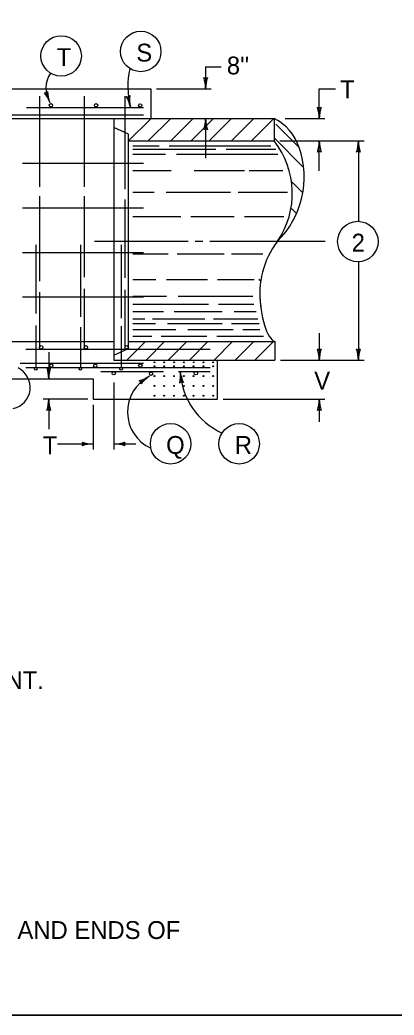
# Model space of a CAD drawing. Extents: x 1007 to 1035.5, y 1000.5 to 1021.5.
# Drawn here: x 1024.76 to 1028.96, y 1000.5 to 1011.65 of the extents above; entities that cross this region are included whole.
import ezdxf

# ---------------------------------------------------------------- set-up
doc = ezdxf.new("R2010")
doc.units = 0
for name, color, linetype in [('Level 1', 7, 'Continuous'), ('Level 10', 7, 'Continuous'), ('Level 11', 7, 'Continuous')]:
    doc.layers.add(name, color=color, linetype=linetype)

msp = doc.modelspace()

# ---------------------------------------------------------------- linework, layer by layer
at = {"layer": 'Level 1'}
for p, q in [((1026.846, 1011.126), (1027.022, 1011.126)), ((1026.846, 1011.126), (1026.846, 1010.88)), ((1024.445, 1010.88), (1026.231, 1010.88)), ((1026.231, 1010.88), (1026.231, 1010.546)), ((1026.294, 1010.88), (1026.908, 1010.88)), ((1028.122, 1010.546), (1028.122, 1010.878)), ((1028.122, 1010.878), (1028.303, 1010.878)), ((1024.981, 1010.796), (1024.981, 1009.782)), ((1025.481, 1010.796), (1025.481, 1009.782)), ((1025.94, 1010.796), (1025.94, 1009.755)), ((1024.837, 1010.671), (1026.148, 1010.671)), ((1023.318, 1010.588), (1026.148, 1010.588)), ((1024.148, 1010.546), (1027.615, 1010.546)), ((1025.815, 1010.546), (1025.815, 1007.838)), ((1025.981, 1010.295), (1026.233, 1010.546)), ((1026.202, 1010.295), (1026.454, 1010.546)), ((1026.456, 1010.295), (1026.708, 1010.546)), ((1026.682, 1010.295), (1026.934, 1010.546)), ((1026.846, 1010.546), (1026.846, 1010.103)), ((1026.886, 1010.295), (1027.138, 1010.546)), ((1027.135, 1010.295), (1027.386, 1010.546)), ((1027.361, 1010.295), (1027.613, 1010.546)), ((1027.615, 1010.546), (1027.615, 1010.295)), ((1027.894, 1010.225), (1027.635, 1010.484)), ((1027.74, 1010.546), (1028.185, 1010.546)), ((1025.981, 1010.371), (1025.815, 1010.447)), ((1025.981, 1007.97), (1025.981, 1010.371)), ((1025.981, 1010.295), (1027.615, 1010.295)), ((1027.946, 1009.998), (1027.618, 1010.326)), ((1027.678, 1010.295), (1028.624, 1010.295)), ((1028.122, 1009.958), (1028.122, 1010.295)), ((1028.561, 1010.295), (1028.561, 1009.395)), ((1026.029, 1010.241), (1026.323, 1010.241)), ((1026.029, 1010.202), (1026.962, 1010.202)), ((1026.029, 1010.145), (1026.397, 1010.145)), ((1026.436, 1010.241), (1027.578, 1010.241)), ((1026.521, 1010.145), (1027.658, 1010.145)), ((1027.075, 1010.202), (1027.635, 1010.202)), ((1024.792, 1010.046), (1026.148, 1010.046)), ((1026.029, 1009.964), (1026.459, 1009.964)), ((1026.719, 1009.964), (1027.284, 1009.964)), ((1027.335, 1009.964), (1027.714, 1009.964)), ((1027.936, 1009.713), (1027.816, 1009.834)), ((1026.029, 1009.721), (1026.267, 1009.721)), ((1026.402, 1009.721), (1027.126, 1009.721)), ((1027.211, 1009.721), (1027.765, 1009.721)), ((1024.981, 1009.675), (1024.981, 1008.725)), ((1025.481, 1009.675), (1025.481, 1008.769)), ((1025.94, 1009.64), (1025.94, 1008.76)), ((1024.792, 1009.546), (1026.148, 1009.546)), ((1027.867, 1009.482), (1027.81, 1009.539)), ((1026.029, 1009.449), (1026.566, 1009.449)), ((1026.679, 1009.449), (1027.166, 1009.449)), ((1027.284, 1009.449), (1027.725, 1009.449)), ((1025.598, 1009.17), (1026.65, 1009.17)), ((1026.727, 1009.17), (1026.815, 1009.17)), ((1026.892, 1009.17), (1028.188, 1009.17)), ((1024.792, 1009.046), (1026.148, 1009.046)), ((1024.94, 1009.13), (1024.94, 1008.36)), ((1025.44, 1009.13), (1025.44, 1008.325)), ((1025.898, 1009.13), (1025.898, 1008.307)), ((1026.029, 1009.03), (1026.425, 1009.03)), ((1026.527, 1009.03), (1027.053, 1009.03)), ((1027.137, 1009.03), (1027.488, 1009.03)), ((1028.561, 1008.94), (1028.561, 1007.838)), ((1026.029, 1008.742), (1026.289, 1008.742)), ((1026.408, 1008.742), (1026.866, 1008.742)), ((1026.979, 1008.742), (1027.392, 1008.742)), ((1027.445, 1008.745), (1027.464, 1008.726)), ((1024.981, 1008.6), (1024.981, 1007.963)), ((1025.481, 1008.636), (1025.481, 1007.963)), ((1025.94, 1008.627), (1025.94, 1007.963)), ((1024.792, 1008.546), (1026.148, 1008.546)), ((1026.029, 1008.555), (1026.408, 1008.555)), ((1026.538, 1008.555), (1027.375, 1008.555)), ((1026.029, 1008.465), (1026.877, 1008.465)), ((1026.029, 1008.385), (1026.374, 1008.385)), ((1026.493, 1008.385), (1027.03, 1008.385)), ((1026.99, 1008.465), (1027.386, 1008.465)), ((1027.166, 1008.385), (1027.414, 1008.385)), ((1026.029, 1008.3), (1026.165, 1008.3)), ((1026.029, 1008.25), (1026.284, 1008.25)), ((1026.25, 1008.3), (1026.838, 1008.3)), ((1026.419, 1008.25), (1027.03, 1008.25)), ((1026.934, 1008.3), (1027.431, 1008.3)), ((1027.137, 1008.25), (1027.448, 1008.25)), ((1024.94, 1008.227), (1024.94, 1007.755)), ((1025.44, 1008.209), (1025.44, 1007.755)), ((1025.898, 1008.218), (1025.898, 1007.755)), ((1026.029, 1008.182), (1026.51, 1008.182)), ((1026.645, 1008.182), (1027.154, 1008.182)), ((1027.262, 1008.182), (1027.454, 1008.182)), ((1028.122, 1008.139), (1028.122, 1007.838)), ((1019.19, 1008.046), (1025.815, 1008.046)), ((1025.967, 1007.842), (1026.171, 1008.046)), ((1025.981, 1008.046), (1027.622, 1008.046)), ((1026.029, 1008.108), (1026.244, 1008.108)), ((1026.182, 1007.842), (1026.386, 1008.046)), ((1026.346, 1008.108), (1026.86, 1008.108)), ((1026.431, 1007.842), (1026.635, 1008.046)), ((1026.668, 1007.842), (1026.872, 1008.046)), ((1026.945, 1007.842), (1027.149, 1008.046)), ((1026.973, 1008.108), (1027.494, 1008.108)), ((1027.183, 1007.842), (1027.387, 1008.046)), ((1027.403, 1007.842), (1027.607, 1008.046)), ((1027.622, 1008.046), (1027.622, 1007.838)), ((1024.828, 1007.963), (1026.898, 1007.963)), ((1025.085, 1007.927), (1025.085, 1007.63)), ((1025.815, 1007.894), (1025.981, 1007.97)), ((1024.766, 1007.805), (1026.148, 1007.805)), ((1025.815, 1007.838), (1027.622, 1007.838)), ((1026.981, 1007.4), (1026.981, 1007.838)), ((1027.685, 1007.838), (1028.624, 1007.838)), ((1024.828, 1007.755), (1026.898, 1007.755)), ((1025.669, 1007.713), (1026.372, 1007.713)), ((1026.541, 1007.713), (1026.898, 1007.713)), ((1019.523, 1007.63), (1025.585, 1007.63)), ((1025.585, 1007.63), (1025.585, 1007.4)), ((1025.815, 1007.588), (1025.815, 1006.838)), ((1025.523, 1007.4), (1025.023, 1007.4)), ((1025.085, 1007.4), (1025.085, 1007.065)), ((1025.585, 1007.4), (1026.981, 1007.4)), ((1027.044, 1007.4), (1028.185, 1007.4)), ((1028.122, 1007.4), (1028.122, 1007.149)), ((1025.585, 1007.338), (1025.585, 1006.838)), ((1025.183, 1006.9), (1025.585, 1006.9)), ((1025.815, 1006.9), (1026.062, 1006.9))]:
    msp.add_line(p, q, dxfattribs=at)
for centre, radius in [((1026.118, 1011.297), 0.227), ((1025.224, 1011.247), 0.227), ((1025.11, 1010.695), 0.0189), ((1025.616, 1010.694), 0.0189), ((1026.112, 1010.692), 0.0189), ((1028.555, 1009.167), 0.227), ((1025, 1007.982), 0.0189), ((1025.503, 1007.982), 0.0189), ((1025.961, 1007.982), 0.0189), ((1026.272, 1007.814), 0.005), ((1026.272, 1007.814), 0.0025), ((1026.382, 1007.814), 0.005), ((1026.382, 1007.814), 0.0025), ((1026.492, 1007.814), 0.005), ((1026.492, 1007.814), 0.0025), ((1026.602, 1007.814), 0.005), ((1026.602, 1007.814), 0.0025), ((1026.712, 1007.814), 0.005), ((1026.712, 1007.814), 0.0025), ((1026.822, 1007.814), 0.005), ((1026.822, 1007.814), 0.0025), ((1026.932, 1007.814), 0.005), ((1026.932, 1007.814), 0.0025), ((1024.94, 1007.741), 0.0134), ((1025.113, 1007.778), 0.0189), ((1025.44, 1007.741), 0.0134), ((1025.607, 1007.776), 0.0189), ((1025.815, 1007.692), 0.0189), ((1025.898, 1007.741), 0.0134), ((1026.114, 1007.777), 0.0189), ((1026.234, 1007.686), 0.0189), ((1026.271, 1007.77), 0.005), ((1026.271, 1007.77), 0.0025), ((1026.381, 1007.77), 0.005), ((1026.381, 1007.77), 0.0025), ((1026.491, 1007.77), 0.005), ((1026.491, 1007.77), 0.0025), ((1026.601, 1007.77), 0.005), ((1026.601, 1007.77), 0.0025), ((1026.711, 1007.77), 0.005), ((1026.711, 1007.77), 0.0025), ((1026.736, 1007.692), 0.0189), ((1026.821, 1007.77), 0.005), ((1026.821, 1007.77), 0.0025), ((1026.931, 1007.77), 0.005), ((1026.931, 1007.77), 0.0025), ((1026.271, 1007.66), 0.005), ((1026.271, 1007.66), 0.0025), ((1026.381, 1007.66), 0.005), ((1026.381, 1007.66), 0.0025), ((1026.491, 1007.66), 0.005), ((1026.491, 1007.66), 0.0025), ((1026.601, 1007.66), 0.005), ((1026.601, 1007.66), 0.0025), ((1026.711, 1007.66), 0.005), ((1026.711, 1007.66), 0.0025), ((1026.821, 1007.66), 0.005), ((1026.821, 1007.66), 0.0025), ((1026.931, 1007.66), 0.005), ((1026.931, 1007.66), 0.0025), ((1026.271, 1007.55), 0.005), ((1026.271, 1007.55), 0.0025), ((1026.381, 1007.55), 0.005), ((1026.381, 1007.55), 0.0025), ((1026.491, 1007.55), 0.005), ((1026.491, 1007.55), 0.0025), ((1026.601, 1007.55), 0.005), ((1026.601, 1007.55), 0.0025), ((1026.711, 1007.55), 0.005), ((1026.711, 1007.55), 0.0025), ((1026.821, 1007.55), 0.005), ((1026.821, 1007.55), 0.0025), ((1026.931, 1007.55), 0.005), ((1026.931, 1007.55), 0.0025), ((1026.271, 1007.44), 0.005), ((1026.271, 1007.44), 0.0025), ((1026.381, 1007.44), 0.005), ((1026.381, 1007.44), 0.0025), ((1026.491, 1007.44), 0.005), ((1026.491, 1007.44), 0.0025), ((1026.601, 1007.44), 0.005), ((1026.601, 1007.44), 0.0025), ((1026.711, 1007.44), 0.005), ((1026.711, 1007.44), 0.0025), ((1026.821, 1007.44), 0.005), ((1026.821, 1007.44), 0.0025), ((1026.931, 1007.44), 0.005), ((1026.931, 1007.44), 0.0025), ((1026.453, 1006.901), 0.227), ((1027.222, 1006.901), 0.227)]:
    msp.add_circle(centre, radius, dxfattribs=at)
for centre, radius, start, end in [((1025.362, 1010.887), 0.308, 147.0196, 211.4403), ((1026.864, 1010.9), 0.891, 166.7451, 194.5487), ((1026.846, 1011.028), 0.0313, 228.7746, 310.8913), ((1026.455, 1010.88), 0.391, 0, 18.6688), ((1027.237, 1010.88), 0.391, 161.3472, 179.9939), ((1025.045, 1010.865), 0.0313, 249.9293, 332.046), ((1024.734, 1010.585), 0.391, 21.1547, 39.8235), ((1025.463, 1010.867), 0.391, 182.5019, 201.1486), ((1026.455, 1010.88), 0.391, 359.9878, 0), ((1024.734, 1010.585), 0.391, 21.1425, 21.1547), ((1025.97, 1010.821), 0.0313, 240.9222, 323.0389), ((1025.619, 1010.594), 0.391, 12.1476, 30.8164), ((1026.384, 1010.758), 0.391, 173.4947, 192.1415), ((1025.619, 1010.594), 0.391, 12.1353, 12.1476), ((1028.122, 1010.695), 0.0313, 228.7746, 310.8913), ((1027.731, 1010.546), 0.391, 0, 18.6688), ((1028.513, 1010.546), 0.391, 161.3472, 179.9939), ((1026.455, 1010.546), 0.391, 341.3472, 359.9939), ((1027.237, 1010.546), 0.391, 180, 198.6688), ((1027.237, 1010.546), 0.391, 179.9878, 180), ((1027.358, 1010.042), 0.567, 18.5797, 62.9653), ((1027.731, 1010.546), 0.391, 359.9878, 0), ((1026.846, 1010.398), 0.0313, 48.7746, 130.8913), ((1026.869, 1009.707), 0.95, 325.6369, 38.2139), ((1027.731, 1010.295), 0.391, 341.3472, 359.9939), ((1028.513, 1010.295), 0.391, 180, 198.6688), ((1028.513, 1010.295), 0.391, 179.9878, 180), ((1028.17, 1010.295), 0.391, 341.3472, 359.9939), ((1028.952, 1010.295), 0.391, 180, 198.6688), ((1028.952, 1010.295), 0.391, 179.9878, 180), ((1026.941, 1009.888), 1.011, 314.7951, 19.3176), ((1028.122, 1010.146), 0.0313, 48.7746, 130.8913), ((1028.561, 1010.146), 0.0313, 48.7746, 130.8913), ((1028.408, 1008.587), 0.954, 142.3383, 188.6439), ((1028.122, 1007.987), 0.0313, 228.7746, 310.8913), ((1027.731, 1007.838), 0.391, 0, 18.6688), ((1028.513, 1007.838), 0.391, 161.3472, 179.9939), ((1028.561, 1007.987), 0.0313, 228.7746, 310.8913), ((1028.17, 1007.838), 0.391, 0, 18.6688), ((1028.952, 1007.838), 0.391, 161.3472, 179.9939), ((1027.731, 1007.838), 0.391, 359.9878, 0), ((1028.17, 1007.838), 0.391, 359.9878, 0), ((1024.634, 1007.533), 0.243, 282.0899, 63.6284), ((1025.085, 1007.778), 0.0313, 228.7746, 310.8913), ((1024.694, 1007.63), 0.391, 0, 18.6688), ((1025.085, 1007.778), 0.0313, 228.7746, 310.8913), ((1024.694, 1007.63), 0.391, 0, 18.6688), ((1025.476, 1007.63), 0.391, 161.3472, 179.9939), ((1025.476, 1007.63), 0.391, 161.3472, 179.9939), ((1026.173, 1007.655), 0.391, 349.2908, 7.9376), ((1027.365, 1007.755), 0.806, 183.2437, 245.4627), ((1026.947, 1007.764), 0.391, 187.9437, 206.6125), ((1026.947, 1007.764), 0.391, 187.9314, 187.9437), ((1024.694, 1007.63), 0.391, 359.9878, 0), ((1024.694, 1007.63), 0.391, 359.9878, 0), ((1026.417, 1007.258), 0.448, 116.7122, 245.4737), ((1026.003, 1007.987), 0.391, 284.2628, 302.9096), ((1026.091, 1007.578), 0.0313, 351.6903, 73.807), ((1026.428, 1007.33), 0.391, 122.9157, 141.5845), ((1026.428, 1007.33), 0.391, 122.9034, 122.9157), ((1026.58, 1007.562), 0.0313, 56.7183, 138.835), ((1024.694, 1007.4), 0.391, 341.3472, 359.9939), ((1025.476, 1007.4), 0.391, 179.9878, 180), ((1025.476, 1007.4), 0.391, 180, 198.6688), ((1027.731, 1007.4), 0.391, 341.3472, 359.9939), ((1028.513, 1007.4), 0.391, 179.9878, 180), ((1028.513, 1007.4), 0.391, 180, 198.6688), ((1025.085, 1007.252), 0.0313, 48.7746, 130.8913), ((1028.122, 1007.252), 0.0313, 48.7746, 130.8913), ((1025.437, 1006.9), 0.0313, 318.7746, 40.8913), ((1025.585, 1007.291), 0.391, 251.3472, 269.9939), ((1025.815, 1007.291), 0.391, 270, 288.6688), ((1025.963, 1006.9), 0.0313, 138.7746, 220.8913), ((1025.585, 1006.509), 0.391, 90, 108.6688), ((1025.585, 1006.509), 0.391, 89.9878, 90), ((1025.815, 1007.291), 0.391, 269.9878, 270), ((1025.815, 1006.509), 0.391, 71.3472, 89.9939)]:
    msp.add_arc(centre, radius, start, end, dxfattribs=at)
msp.add_ellipse((1027.647, 1008.639), major_axis=(0, -0.598), ratio=0.322822, start_param=4.769622, end_param=6.152908, dxfattribs=at)
at = {"layer": 'Level 10'}
msp.add_line((1035.5, 1000.5), (1007, 1000.5), dxfattribs=at)
at = {"layer": 'Level 11'}
msp.add_lwpolyline([(1007, 1000.5), (1035.5, 1000.5), (1035.5, 1021.5), (1007, 1021.5)], close=True, dxfattribs=at)

# ---------------------------------------------------------------- texts
at = {"layer": 'Level 1'}
for s, p in [('S', (1026.068, 1011.184)), ('T', (1025.174, 1011.134)), ("8''", (1027.084, 1011.04)), ('T', (1028.356, 1010.773)), ('2', (1028.485, 1009.055)), ('V', (1028.065, 1007.509)), ('T', (1025.018, 1006.783)), ('Q', (1026.403, 1006.788)), ('R', (1027.173, 1006.788)), ('SEE CURRENT STANDARD DRAWINGS RDH-200 AND 300 SERIES FOR DIMENSIONS, QUANTITIES, AND BILL OF REINFORCEMENT.', (1008.194, 1004.153)), ('APRON BETWEEN WINGS SHALL BE SLOPED IN DIRECTION OF FLOW EQUAL TO SLOPE OF PIPE.  FRONT FACE OF HEADWALL AND ENDS OF', (1008.194, 1001.353))]:
    msp.add_text(s, height=0.2, dxfattribs=at).set_placement(p)

doc.saveas('drawing.dxf')
